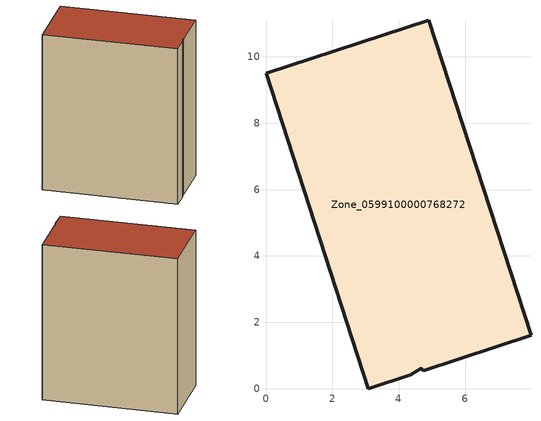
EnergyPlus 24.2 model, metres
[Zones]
Zone_0599100000768272
 floor ground (C_G): 7.99,1.6 4.74,0.54 4.69,0.61 4.36,0.42 3.08,0 0,9.5 4.91,11.1 z3.73
 wall outside (C_F): 0,9.5 3.08,0 4.36,0.42 4.69,0.61 4.74,0.54 7.99,1.6 4.91,11.1 0,9.5 z3.73:15.85
 roof outside (C_R): 4.74,0.54 7.99,1.6 4.91,11.1 0,9.5 3.08,0 4.36,0.42 4.69,0.61 z15.85
[BUILDING]
Pand.0599100000768272: North Axis=0; Terrain=City; Loads Convergence Tolerance Value=0.04; Temperature Convergence Tolerance Value=0.4; Solar Distribution=FullExterior; Maximum Number of Warmup Days=25; Minimum Number of Warmup Days=1
[Site:Location]
Rotterdam.The.Hague.AP_ZH_NLD Design_Conditions: Latitude=51.96; Longitude=4.45; Time Zone=1; Elevation=-4.5
[SITE:GROUNDTEMPERATURE:BUILDINGSURFACE]
18, 18, 18, 18, 18, 18, 18, 18, 18, 18, 18, 18
[MATERIAL] Thermal Absorptance=0.9; Solar Absorptance=0.7; Visible Absorptance=0.7
Name | Roughness | Thickness | Conductivity | Density | Specific Heat
G.TI.2006-2014 | MediumSmooth | 0.15 | 0.06 | 540 | 1210
F.TI.2006-2014 | Rough | 0.3 | 0.12 | 1920 | 840
R.TI.2006-2014 | MediumRough | 0.2 | 0.08 | 1500 | 1000
[CONSTRUCTION]
C_G: G.TI.2006-2014
C_F: F.TI.2006-2014
C_R: R.TI.2006-2014
[ZONE]
Zone_0599100000768272: Type=1; Multiplier=1; Ceiling Height=Autocalculate; Volume=Autocalculate; Floor Area=autocalculate; Part of Total Floor Area=Yes
[ZONEINFILTRATION:DESIGNFLOWRATE]
Infil_Zone_0599100000768272: Zone or ZoneList or Space or SpaceList=Zone_0599100000768272; Schedule=AlwaysOn; Design Flow Rate Calculation Method=Flow/Area; Flow Rate per Floor Area=0.0015; Constant Term Coefficient=1; Temperature Term Coefficient=0; Velocity Term Coefficient=0; Velocity Squared Term Coefficient=0
[HVACTEMPLATE:ZONE:IDEALLOADSAIRSYSTEM]
Zone_0599100000768272: Maximum Heating Supply Air Temperature=50; Minimum Cooling Supply Air Temperature=13; Maximum Heating Supply Air Humidity Ratio=0.0156; Minimum Cooling Supply Air Humidity Ratio=0.0077; Heating Limit=NoLimit; Cooling Limit=NoLimit; Dehumidification Control Type=ConstantSensibleHeatRatio; Cooling Sensible Heat Ratio=0.7; Dehumidification Setpoint=60; Humidification Control Type=None; Humidification Setpoint=30; Outdoor Air Method=None; Outdoor Air Flow Rate per Person=0.00944; Outdoor Air Flow Rate per Zone Floor Area=0; Outdoor Air Flow Rate per Zone=0; Demand Controlled Ventilation Type=None; Outdoor Air Economizer Type=NoEconomizer; Heat Recovery Type=None; Sensible Heat Recovery Effectiveness=0.7; Latent Heat Recovery Effectiveness=0.65
[ZONECONTROL:THERMOSTAT]
ThermostatControl_Zone_0599100000768272: Zone or ZoneList=Zone_0599100000768272; Control Type Schedule=DualSetpointControlType; Control 1=Thermostat_Zone_0599100000768272; Temperature Difference Between Cutout And Setpoint=0
[THERMOSTATSETPOINT:DUALSETPOINT]
Thermostat_Zone_0599100000768272: Heating Setpoint Temperature Schedule=HeatingSetpoint_Zone_0599100000768272; Cooling Setpoint Temperature Schedule=CoolingSetpoint_Zone_0599100000768272
[SCHEDULE:COMPACT]
HeatingSetpoint_Zone_0599100000768272: Through: 12/31, For: AllDays, Until: 24:00, 21
CoolingSetpoint_Zone_0599100000768272: Through: 12/31, For: AllDays, Until: 24:00, 24
DualSetpointControlType: Through: 12/31, For: AllDays, Until: 24:00, 4
AlwaysOn: Through: 12/31, For: AllDays, Until: 24:00, 1
